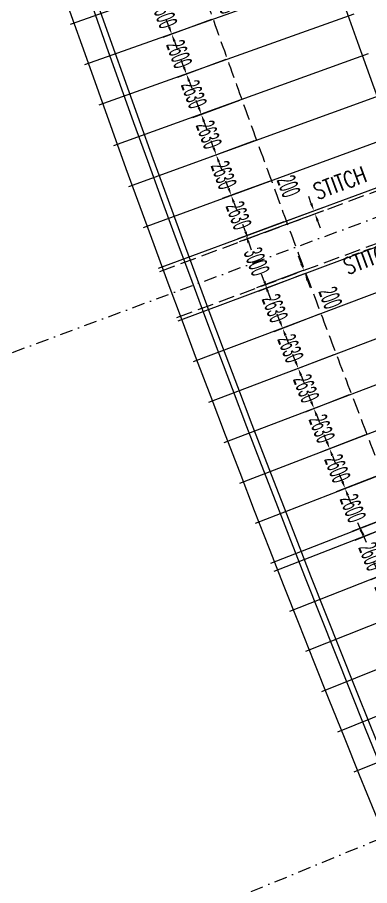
# Model space of a CAD drawing. Header units: millimetres. Extents: x 27228149 to 29012050, y 40856015 to 42918728.
# Drawn here: x 27388315 to 27409810, y 42366813 to 42419835 of the extents above; entities that cross this region are included whole.
import ezdxf

# ---------------------------------------------------------------- set-up
doc = ezdxf.new("R2010")
doc.units = ezdxf.units.MM
doc.header["$LTSCALE"] = 0.05
doc.linetypes.add('DGN Style 3', pattern=[27349.722329, 19535.51595, -7814.20638])
doc.linetypes.add('DGN Style 4', pattern=[31276.361035, 15628.41276, -7814.20638, 19.535516, -7814.20638])
doc.layers.get('Defpoints').update_dxf_attribs({"lineweight": 0})
for name, color, linetype, lineweight in [('InnerEdge_NB', 7, 'Continuous', 0), ('InnerEdge_SB', 7, 'Continuous', 0), ('OuterEdge_NB', 7, 'Continuous', 0), ('PlacementCurve_NB', 1, 'DGN Style 3', 0), ('PlacementCurve_SB', 1, 'DGN Style 3', 0), ('S-_ANOT----_A-', 7, 'Continuous', 0), ('S-_ANOT----_T-', 7, 'Continuous', 0), ('S-_GRIDLINE_E- Adjusted', 6, 'DGN Style 4', 0), ('S-_SEG-----_E-NB', 3, 'Continuous', 13), ('S-_WALLLBW-_E-', 40, 'Continuous', 13)]:
    doc.layers.add(name, color=color, linetype=linetype, lineweight=lineweight)
doc.styles.add('Styletxt', font='txt.shx')
doc.styles.add('StyleWORKING', font='WORKING.shx')
doc.dimstyles.new('dim300', dxfattribs={"dimtxt": 750, "dimasz": 750, "dimexe": 375, "dimexo": 375, "dimgap": 375, "dimtad": 1, "dimdec": 0, "dimzin": 11, "dimdsep": 46, "dimtxsty": 'StyleWORKING', "dimsah": 1, "dimcen": 0.09, "dimclrd": 7, "dimclre": 7, "dimadec": 4, "dimazin": 3, "dimtfac": 1, "dimtdec": 0, "dimtmove": 0, "dimatfit": 3, "dimfxl": 1, "dimtolj": 1, "dimtzin": 0, "dimlwd": 0, "dimlwe": 0, "dimarcsym": 0})

# ---------------------------------------------------------------- blocks, each defined once
blk = doc.blocks.new('*D666')
at = {"layer": 'Defpoints', "color": 0, "linetype": 'Continuous', "transparency": 16777216}
for p in [(27399410, 42422196), (27400278, 42419745), (27397736, 42418809)]:
    blk.add_point(p, dxfattribs=at)
at = {"layer": 'S-_ANOT----_A-', "linetype": 'Continuous', "transparency": 16777216}
for p, q in [((27399302, 42422156), (27396298, 42421050)), ((27400170, 42419705), (27397196, 42418610))]:
    blk.add_line(p, q, dxfattribs=at)
at = {"layer": 'S-_ANOT----_A-', "color": 7, "linetype": 'Continuous', "lineweight": 0, "transparency": 16777216}
for p, q in [((27396678, 42421680), (27396519, 42422112)), ((27397895, 42418377), (27398054, 42417945))]:
    blk.add_line(p, q, dxfattribs=at)
at = {"layer": 'S-_ANOT----_A-', "color": 7, "linetype": 'Continuous', "transparency": 16777216}
for points in [[(27396750, 42421706), (27396606, 42421653), (27396837, 42421248)], [(27397967, 42418404), (27397823, 42418351), (27397736, 42418809)]]:
    blk.add_solid(points, dxfattribs=at)
at = {"layer": 'S-_ANOT----_A-', "color": 0, "linetype": 'Continuous', "transparency": 16777216, "insert": (27397288, 42420029), "char_height": 1150, "attachment_point": 5, "rotation": 290.2203, "style": 'StyleWORKING'}
blk.add_mtext('\\A1;{\\W0.47826;\\C0;2600}', dxfattribs=at)
blk = doc.blocks.new('*D667')
at = {"layer": 'Defpoints', "color": 0, "linetype": 'Continuous', "transparency": 16777216}
for p in [(27400278, 42419745), (27401151, 42417296), (27398635, 42416369)]:
    blk.add_point(p, dxfattribs=at)
at = {"layer": 'S-_ANOT----_A-', "linetype": 'Continuous', "transparency": 16777216}
for p, q in [((27400170, 42419705), (27397196, 42418610)), ((27401043, 42417256), (27398095, 42416170))]:
    blk.add_line(p, q, dxfattribs=at)
at = {"layer": 'S-_ANOT----_A-', "color": 7, "linetype": 'Continuous', "lineweight": 0, "transparency": 16777216}
for p, q in [((27397577, 42419240), (27397418, 42419672)), ((27398794, 42415937), (27398953, 42415506))]:
    blk.add_line(p, q, dxfattribs=at)
at = {"layer": 'S-_ANOT----_A-', "color": 7, "linetype": 'Continuous', "transparency": 16777216}
for points in [[(27397649, 42419267), (27397505, 42419214), (27397736, 42418809)], [(27398866, 42415964), (27398722, 42415911), (27398635, 42416369)]]:
    blk.add_solid(points, dxfattribs=at)
at = {"layer": 'S-_ANOT----_A-', "color": 0, "linetype": 'Continuous', "transparency": 16777216, "insert": (27398187, 42417589), "char_height": 1150, "attachment_point": 5, "rotation": 290.2203, "style": 'StyleWORKING'}
blk.add_mtext('\\A1;{\\W0.47826;\\C0;2600}', dxfattribs=at)
blk = doc.blocks.new('*D668')
at = {"layer": 'Defpoints', "color": 0, "linetype": 'Continuous', "transparency": 16777216}
for p in [(27401151, 42417296), (27401980, 42414799), (27399543, 42413901)]:
    blk.add_point(p, dxfattribs=at)
at = {"layer": 'S-_ANOT----_A-', "linetype": 'Continuous', "transparency": 16777216}
for p, q in [((27401043, 42417256), (27398095, 42416170)), ((27401872, 42414759), (27399004, 42413703))]:
    blk.add_line(p, q, dxfattribs=at)
at = {"layer": 'S-_ANOT----_A-', "color": 7, "linetype": 'Continuous', "lineweight": 0, "transparency": 16777216}
for p, q in [((27398475, 42416801), (27398316, 42417232)), ((27399702, 42413470), (27399861, 42413038))]:
    blk.add_line(p, q, dxfattribs=at)
at = {"layer": 'S-_ANOT----_A-', "color": 7, "linetype": 'Continuous', "transparency": 16777216}
for points in [[(27398547, 42416827), (27398403, 42416774), (27398634, 42416369)], [(27399774, 42413496), (27399630, 42413443), (27399543, 42413901)]]:
    blk.add_solid(points, dxfattribs=at)
at = {"layer": 'S-_ANOT----_A-', "color": 0, "linetype": 'Continuous', "transparency": 16777216, "insert": (27399090, 42415136), "char_height": 1150, "attachment_point": 5, "rotation": 290.2203, "style": 'StyleWORKING'}
blk.add_mtext('\\A1;{\\W0.47826;\\C0;2630}', dxfattribs=at)
blk = doc.blocks.new('*D669')
at = {"layer": 'Defpoints', "color": 0, "linetype": 'Continuous', "transparency": 16777216}
for p in [(27401980, 42414799), (27402876, 42412326), (27400452, 42411434)]:
    blk.add_point(p, dxfattribs=at)
at = {"layer": 'S-_ANOT----_A-', "linetype": 'Continuous', "transparency": 16777216}
for p, q in [((27401872, 42414759), (27399004, 42413703)), ((27402769, 42412287), (27399913, 42411235))]:
    blk.add_line(p, q, dxfattribs=at)
at = {"layer": 'S-_ANOT----_A-', "color": 7, "linetype": 'Continuous', "lineweight": 0, "transparency": 16777216}
for p, q in [((27399384, 42414333), (27399225, 42414765)), ((27400611, 42411002), (27400770, 42410570))]:
    blk.add_line(p, q, dxfattribs=at)
at = {"layer": 'S-_ANOT----_A-', "color": 7, "linetype": 'Continuous', "transparency": 16777216}
for points in [[(27399456, 42414360), (27399313, 42414307), (27399543, 42413901)], [(27400683, 42411028), (27400540, 42410975), (27400452, 42411434)]]:
    blk.add_solid(points, dxfattribs=at)
at = {"layer": 'S-_ANOT----_A-', "color": 0, "linetype": 'Continuous', "transparency": 16777216, "insert": (27399999, 42412668), "char_height": 1150, "attachment_point": 5, "rotation": 290.2203, "style": 'StyleWORKING'}
blk.add_mtext('\\A1;{\\W0.47826;\\C0;2630}', dxfattribs=at)
blk = doc.blocks.new('*D670')
at = {"layer": 'Defpoints', "color": 0, "linetype": 'Continuous', "transparency": 16777216}
for p in [(27402876, 42412326), (27403779, 42409856), (27401362, 42408966)]:
    blk.add_point(p, dxfattribs=at)
at = {"layer": 'S-_ANOT----_A-', "linetype": 'Continuous', "transparency": 16777216}
for p, q in [((27402769, 42412287), (27399913, 42411235)), ((27403671, 42409816), (27400822, 42408767))]:
    blk.add_line(p, q, dxfattribs=at)
at = {"layer": 'S-_ANOT----_A-', "color": 7, "linetype": 'Continuous', "lineweight": 0, "transparency": 16777216}
for p, q in [((27400293, 42411865), (27400134, 42412297)), ((27401521, 42408534), (27401680, 42408102))]:
    blk.add_line(p, q, dxfattribs=at)
at = {"layer": 'S-_ANOT----_A-', "color": 7, "linetype": 'Continuous', "transparency": 16777216}
for points in [[(27400365, 42411892), (27400222, 42411839), (27400452, 42411434)], [(27401592, 42408560), (27401449, 42408507), (27401362, 42408966)]]:
    blk.add_solid(points, dxfattribs=at)
at = {"layer": 'S-_ANOT----_A-', "color": 0, "linetype": 'Continuous', "transparency": 16777216, "insert": (27400908, 42410200), "char_height": 1150, "attachment_point": 5, "rotation": 290.2203, "style": 'StyleWORKING'}
blk.add_mtext('\\A1;{\\W0.47826;\\C0;2630}', dxfattribs=at)
blk = doc.blocks.new('*D671')
at = {"layer": 'Defpoints', "color": 0, "linetype": 'Continuous', "transparency": 16777216}
for p in [(27405873, 42404201), (27406796, 42401738), (27404504, 42400845)]:
    blk.add_point(p, dxfattribs=at)
at = {"layer": 'S-_ANOT----_A-', "linetype": 'Continuous', "transparency": 16777216}
for p, q in [((27405766, 42404159), (27403013, 42403086)), ((27406689, 42401696), (27403968, 42400636))]:
    blk.add_line(p, q, dxfattribs=at)
at = {"layer": 'S-_ANOT----_A-', "color": 7, "linetype": 'Continuous', "lineweight": 0, "transparency": 16777216}
for p, q in [((27403382, 42403724), (27403215, 42404152)), ((27404671, 42400416), (27404838, 42399987))]:
    blk.add_line(p, q, dxfattribs=at)
at = {"layer": 'S-_ANOT----_A-', "color": 7, "linetype": 'Continuous', "transparency": 16777216}
for points in [[(27403453, 42403752), (27403310, 42403696), (27403549, 42403295)], [(27404742, 42400444), (27404599, 42400388), (27404504, 42400845)]]:
    blk.add_solid(points, dxfattribs=at)
at = {"layer": 'S-_ANOT----_A-', "color": 0, "linetype": 'Continuous', "transparency": 16777216, "insert": (27404028, 42402070), "char_height": 1150, "attachment_point": 5, "rotation": 291.2891, "style": 'StyleWORKING'}
blk.add_mtext('\\A1;{\\W0.47826;\\C0;2630}', dxfattribs=at)
blk = doc.blocks.new('*D672')
at = {"layer": 'Defpoints', "color": 0, "linetype": 'Continuous', "transparency": 16777216}
for p in [(27406796, 42401738), (27407726, 42399278), (27405459, 42398394)]:
    blk.add_point(p, dxfattribs=at)
at = {"layer": 'S-_ANOT----_A-', "linetype": 'Continuous', "transparency": 16777216}
for p, q in [((27406689, 42401696), (27403968, 42400636)), ((27407619, 42399236), (27404923, 42398185))]:
    blk.add_line(p, q, dxfattribs=at)
at = {"layer": 'S-_ANOT----_A-', "color": 7, "linetype": 'Continuous', "lineweight": 0, "transparency": 16777216}
for p, q in [((27404337, 42401273), (27404170, 42401702)), ((27405626, 42397966), (27405793, 42397537))]:
    blk.add_line(p, q, dxfattribs=at)
at = {"layer": 'S-_ANOT----_A-', "color": 7, "linetype": 'Continuous', "transparency": 16777216}
for points in [[(27404408, 42401301), (27404265, 42401245), (27404504, 42400845)], [(27405697, 42397993), (27405554, 42397938), (27405459, 42398394)]]:
    blk.add_solid(points, dxfattribs=at)
at = {"layer": 'S-_ANOT----_A-', "color": 0, "linetype": 'Continuous', "transparency": 16777216, "insert": (27404982, 42399620), "char_height": 1150, "attachment_point": 5, "rotation": 291.2891, "style": 'StyleWORKING'}
blk.add_mtext('\\A1;{\\W0.47826;\\C0;2630}', dxfattribs=at)
blk = doc.blocks.new('*D673')
at = {"layer": 'Defpoints', "color": 0, "linetype": 'Continuous', "transparency": 16777216}
for p in [(27407726, 42399278), (27408662, 42396820), (27406413, 42395944)]:
    blk.add_point(p, dxfattribs=at)
at = {"layer": 'S-_ANOT----_A-', "linetype": 'Continuous', "transparency": 16777216}
for p, q in [((27407619, 42399236), (27404923, 42398185)), ((27408555, 42396778), (27405878, 42395735))]:
    blk.add_line(p, q, dxfattribs=at)
at = {"layer": 'S-_ANOT----_A-', "color": 7, "linetype": 'Continuous', "lineweight": 0, "transparency": 16777216}
for p, q in [((27405292, 42398823), (27405125, 42399251)), ((27406580, 42395515), (27406747, 42395086))]:
    blk.add_line(p, q, dxfattribs=at)
at = {"layer": 'S-_ANOT----_A-', "color": 7, "linetype": 'Continuous', "transparency": 16777216}
for points in [[(27405363, 42398851), (27405220, 42398795), (27405459, 42398394)], [(27406652, 42395543), (27406509, 42395487), (27406413, 42395944)]]:
    blk.add_solid(points, dxfattribs=at)
at = {"layer": 'S-_ANOT----_A-', "color": 0, "linetype": 'Continuous', "transparency": 16777216, "insert": (27405937, 42397169), "char_height": 1150, "attachment_point": 5, "rotation": 291.2891, "style": 'StyleWORKING'}
blk.add_mtext('\\A1;{\\W0.47826;\\C0;2630}', dxfattribs=at)
blk = doc.blocks.new('*D674')
at = {"layer": 'Defpoints', "color": 0, "linetype": 'Continuous', "transparency": 16777216}
for p in [(27408662, 42396820), (27409666, 42394388), (27407368, 42393493)]:
    blk.add_point(p, dxfattribs=at)
at = {"layer": 'S-_ANOT----_A-', "linetype": 'Continuous', "transparency": 16777216}
for p, q in [((27408555, 42396778), (27405878, 42395735)), ((27409558, 42394346), (27406833, 42393284))]:
    blk.add_line(p, q, dxfattribs=at)
at = {"layer": 'S-_ANOT----_A-', "color": 7, "linetype": 'Continuous', "lineweight": 0, "transparency": 16777216}
for p, q in [((27406246, 42396372), (27406079, 42396801)), ((27407536, 42393064), (27407703, 42392635))]:
    blk.add_line(p, q, dxfattribs=at)
at = {"layer": 'S-_ANOT----_A-', "color": 7, "linetype": 'Continuous', "transparency": 16777216}
for points in [[(27406318, 42396400), (27406175, 42396344), (27406413, 42395944)], [(27407607, 42393092), (27407464, 42393036), (27407368, 42393493)]]:
    blk.add_solid(points, dxfattribs=at)
at = {"layer": 'S-_ANOT----_A-', "color": 0, "linetype": 'Continuous', "transparency": 16777216, "insert": (27406892, 42394719), "char_height": 1150, "attachment_point": 5, "rotation": 291.2891, "style": 'StyleWORKING'}
blk.add_mtext('\\A1;{\\W0.47826;\\C0;2630}', dxfattribs=at)
blk = doc.blocks.new('*D675')
at = {"layer": 'Defpoints', "color": 0, "linetype": 'Continuous', "transparency": 16777216}
for p in [(27409666, 42394388), (27410603, 42391963), (27408312, 42391070)]:
    blk.add_point(p, dxfattribs=at)
at = {"layer": 'S-_ANOT----_A-', "linetype": 'Continuous', "transparency": 16777216}
for p, q in [((27409558, 42394346), (27406833, 42393284)), ((27410496, 42391921), (27407777, 42390861))]:
    blk.add_line(p, q, dxfattribs=at)
at = {"layer": 'S-_ANOT----_A-', "color": 7, "linetype": 'Continuous', "lineweight": 0, "transparency": 16777216}
for p, q in [((27407201, 42393921), (27407034, 42394350)), ((27408479, 42390641), (27408647, 42390213))]:
    blk.add_line(p, q, dxfattribs=at)
at = {"layer": 'S-_ANOT----_A-', "color": 7, "linetype": 'Continuous', "transparency": 16777216}
for points in [[(27407273, 42393949), (27407130, 42393893), (27407368, 42393493)], [(27408551, 42390669), (27408408, 42390614), (27408312, 42391070)]]:
    blk.add_solid(points, dxfattribs=at)
at = {"layer": 'S-_ANOT----_A-', "color": 0, "linetype": 'Continuous', "transparency": 16777216, "insert": (27407842, 42392282), "char_height": 1150, "attachment_point": 5, "rotation": 291.2891, "style": 'StyleWORKING'}
blk.add_mtext('\\A1;{\\W0.47826;\\C0;2600}', dxfattribs=at)
blk = doc.blocks.new('*D676')
at = {"layer": 'Defpoints', "color": 0, "linetype": 'Continuous', "transparency": 16777216}
for p in [(27411739, 42389051), (27412690, 42386631), (27410421, 42385705)]:
    blk.add_point(p, dxfattribs=at)
at = {"layer": 'S-_ANOT----_A-', "linetype": 'Continuous', "transparency": 16777216}
for p, q in [((27411633, 42389007), (27408906, 42387895)), ((27412584, 42386588), (27409888, 42385488))]:
    blk.add_line(p, q, dxfattribs=at)
at = {"layer": 'S-_ANOT----_A-', "color": 7, "linetype": 'Continuous', "lineweight": 0, "transparency": 16777216}
for p, q in [((27409265, 42388538), (27409091, 42388964)), ((27410595, 42385279), (27410768, 42384853))]:
    blk.add_line(p, q, dxfattribs=at)
at = {"layer": 'S-_ANOT----_A-', "color": 7, "linetype": 'Continuous', "transparency": 16777216}
for points in [[(27409336, 42388567), (27409194, 42388509), (27409439, 42388112)], [(27410666, 42385308), (27410524, 42385250), (27410421, 42385705)]]:
    blk.add_solid(points, dxfattribs=at)
at = {"layer": 'S-_ANOT----_A-', "color": 0, "linetype": 'Continuous', "transparency": 16777216, "insert": (27409931, 42386909), "char_height": 1150, "attachment_point": 5, "rotation": 292.1957, "style": 'StyleWORKING'}
blk.add_mtext('\\A1;{\\W0.47826;\\C0;2600}', dxfattribs=at)
blk = doc.blocks.new('*D677')
at = {"layer": 'Defpoints', "color": 0, "linetype": 'Continuous', "transparency": 16777216}
for p in [(27412690, 42386631), (27413648, 42384214), (27411403, 42383298)]:
    blk.add_point(p, dxfattribs=at)
at = {"layer": 'S-_ANOT----_A-', "linetype": 'Continuous', "transparency": 16777216}
for p, q in [((27412584, 42386588), (27409888, 42385488)), ((27413541, 42384170), (27410871, 42383081))]:
    blk.add_line(p, q, dxfattribs=at)
at = {"layer": 'S-_ANOT----_A-', "color": 7, "linetype": 'Continuous', "lineweight": 0, "transparency": 16777216}
for p, q in [((27410247, 42386131), (27410073, 42386557)), ((27411577, 42382872), (27411751, 42382446))]:
    blk.add_line(p, q, dxfattribs=at)
at = {"layer": 'S-_ANOT----_A-', "color": 7, "linetype": 'Continuous', "transparency": 16777216}
for points in [[(27410318, 42386160), (27410176, 42386102), (27410421, 42385705)], [(27411648, 42382901), (27411506, 42382843), (27411403, 42383298)]]:
    blk.add_solid(points, dxfattribs=at)
at = {"layer": 'S-_ANOT----_A-', "color": 0, "linetype": 'Continuous', "transparency": 16777216, "insert": (27410913, 42384502), "char_height": 1150, "attachment_point": 5, "rotation": 292.1957, "style": 'StyleWORKING'}
blk.add_mtext('\\A1;{\\W0.47826;\\C0;2600}', dxfattribs=at)
blk = doc.blocks.new('*D985')
at = {"layer": 'Defpoints', "color": 0, "linetype": 'Continuous', "transparency": 16777216}
for p in [(27399175, 42422670), (27399391, 42422746), (27399349, 42422174)]:
    blk.add_point(p, dxfattribs=at)
at = {"layer": 'S-_ANOT----_A-', "color": 7, "linetype": 'Continuous', "lineweight": 0, "transparency": 16777216}
for p, q in [((27399238, 42423180), (27399085, 42423613)), ((27399718, 42421817), (27399871, 42421383))]:
    blk.add_line(p, q, dxfattribs=at)
at = {"layer": 'S-_ANOT----_A-', "linetype": 'Continuous', "transparency": 16777216}
for p, q in [((27399283, 42422708), (27399933, 42422937)), ((27399457, 42422213), (27400108, 42422442))]:
    blk.add_line(p, q, dxfattribs=at)
at = {"layer": 'S-_ANOT----_A-', "color": 7, "linetype": 'Continuous', "transparency": 16777216}
for points in [[(27399310, 42423205), (27399166, 42423154), (27399391, 42422746)], [(27399790, 42421842), (27399646, 42421791), (27399565, 42422251)]]:
    blk.add_solid(points, dxfattribs=at)
at = {"layer": 'S-_ANOT----_A-', "color": 0, "linetype": 'Continuous', "transparency": 16777216, "insert": (27401096, 42420732), "char_height": 1150, "attachment_point": 5, "rotation": 289.4011, "style": 'StyleWORKING'}
blk.add_mtext('\\A1;{\\W0.47826;\\C0;525}', dxfattribs=at)
blk = doc.blocks.new('*D986')
at = {"layer": 'Defpoints', "color": 0, "linetype": 'Continuous', "transparency": 16777216}
for p in [(27406410, 42408025), (27404688, 42407388), (27404758, 42407200)]:
    blk.add_point(p, dxfattribs=at)
at = {"layer": 'S-_ANOT----_A-', "color": 7, "linetype": 'Continuous', "lineweight": 0, "transparency": 16777216}
for p, q in [((27406250, 42408456), (27406091, 42408888)), ((27406639, 42407406), (27406799, 42406974))]:
    blk.add_line(p, q, dxfattribs=at)
at = {"layer": 'S-_ANOT----_A-', "linetype": 'Continuous', "transparency": 16777216}
for p, q in [((27404796, 42407428), (27406949, 42408224)), ((27404866, 42407240), (27407019, 42408037))]:
    blk.add_line(p, q, dxfattribs=at)
at = {"layer": 'S-_ANOT----_A-', "color": 7, "linetype": 'Continuous', "transparency": 16777216}
for points in [[(27406322, 42408483), (27406178, 42408430), (27406410, 42408025)], [(27406711, 42407432), (27406567, 42407379), (27406479, 42407837)]]:
    blk.add_solid(points, dxfattribs=at)
at = {"layer": 'S-_ANOT----_A-', "color": 0, "linetype": 'Continuous', "transparency": 16777216, "insert": (27404865, 42409518), "char_height": 1150, "attachment_point": 5, "rotation": 290.2994, "style": 'StyleWORKING'}
blk.add_mtext('\\A1;{\\W0.47826;\\C0;200}', dxfattribs=at)
blk = doc.blocks.new('*D987')
at = {"layer": 'Defpoints', "color": 0, "linetype": 'Continuous', "transparency": 16777216}
for p in [(27405795, 42404385), (27405803, 42404388), (27405873, 42404201)]:
    blk.add_point(p, dxfattribs=at)
at = {"layer": 'S-_ANOT----_A-', "color": 7, "linetype": 'Continuous', "lineweight": 0, "transparency": 16777216}
for p, q in [((27405634, 42404816), (27405473, 42405247)), ((27406026, 42403767), (27406187, 42403336))]:
    blk.add_line(p, q, dxfattribs=at)
at = {"layer": 'S-_ANOT----_A-', "linetype": 'Continuous', "transparency": 16777216}
for p, q in [((27405695, 42404348), (27405256, 42404184)), ((27405765, 42404161), (27405326, 42403997))]:
    blk.add_line(p, q, dxfattribs=at)
at = {"layer": 'S-_ANOT----_A-', "color": 7, "linetype": 'Continuous', "transparency": 16777216}
for points in [[(27405706, 42404843), (27405562, 42404789), (27405795, 42404385)], [(27406097, 42403794), (27405954, 42403740), (27405865, 42404198)]]:
    blk.add_solid(points, dxfattribs=at)
at = {"layer": 'S-_ANOT----_A-', "color": 0, "linetype": 'Continuous', "transparency": 16777216, "insert": (27407416, 42402710), "char_height": 1150, "attachment_point": 5, "rotation": 290.4781, "style": 'StyleWORKING'}
blk.add_mtext('\\A1;{\\W0.47826;\\C0;200}', dxfattribs=at)
blk = doc.blocks.new('*D1188')
at = {"layer": 'Defpoints', "color": 0, "linetype": 'Continuous', "transparency": 16777216}
for p in [(27403779, 42409856), (27404688, 42407388), (27402271, 42406497)]:
    blk.add_point(p, dxfattribs=at)
at = {"layer": 'S-_ANOT----_A-', "linetype": 'Continuous', "transparency": 16777216}
for p, q in [((27403671, 42409816), (27400822, 42408767)), ((27404580, 42407348), (27401731, 42406299))]:
    blk.add_line(p, q, dxfattribs=at)
at = {"layer": 'S-_ANOT----_A-', "color": 7, "linetype": 'Continuous', "lineweight": 0, "transparency": 16777216}
for p, q in [((27401203, 42409397), (27401044, 42409829)), ((27402430, 42406066), (27402589, 42405634))]:
    blk.add_line(p, q, dxfattribs=at)
at = {"layer": 'S-_ANOT----_A-', "color": 7, "linetype": 'Continuous', "transparency": 16777216}
for points in [[(27401274, 42409424), (27401131, 42409371), (27401362, 42408966)], [(27402502, 42406092), (27402358, 42406039), (27402271, 42406497)]]:
    blk.add_solid(points, dxfattribs=at)
at = {"layer": 'S-_ANOT----_A-', "color": 0, "linetype": 'Continuous', "transparency": 16777216, "insert": (27401817, 42407732), "char_height": 1150, "attachment_point": 5, "rotation": 290.2203, "style": 'StyleWORKING'}
blk.add_mtext('\\A1;{\\W0.47826;\\C0;2630}', dxfattribs=at)
blk = doc.blocks.new('*D1189')
at = {"layer": 'Defpoints', "color": 0, "linetype": 'Continuous', "transparency": 16777216}
for p in [(27404819, 42407223), (27405864, 42404411), (27403439, 42403510)]:
    blk.add_point(p, dxfattribs=at)
at = {"layer": 'S-_ANOT----_A-', "linetype": 'Continuous', "transparency": 16777216}
for p, q in [((27404711, 42407183), (27401855, 42406121)), ((27405756, 42404371), (27402900, 42403309))]:
    blk.add_line(p, q, dxfattribs=at)
at = {"layer": 'S-_ANOT----_A-', "color": 7, "linetype": 'Continuous', "lineweight": 0, "transparency": 16777216}
for p, q in [((27402233, 42406753), (27402073, 42407184)), ((27403599, 42403078), (27403759, 42402647))]:
    blk.add_line(p, q, dxfattribs=at)
at = {"layer": 'S-_ANOT----_A-', "color": 7, "linetype": 'Continuous', "transparency": 16777216}
for points in [[(27402305, 42406780), (27402161, 42406726), (27402394, 42406322)], [(27403671, 42403105), (27403527, 42403052), (27403439, 42403510)]]:
    blk.add_solid(points, dxfattribs=at)
at = {"layer": 'S-_ANOT----_A-', "color": 0, "linetype": 'Continuous', "transparency": 16777216, "insert": (27402917, 42404916), "char_height": 1150, "attachment_point": 5, "rotation": 290.3887, "style": 'StyleWORKING'}
blk.add_mtext('\\A1;{\\W0.47826;\\C0;3000}', dxfattribs=at)
blk = doc.blocks.new('*D1190')
at = {"layer": 'Defpoints', "color": 0, "linetype": 'Continuous', "transparency": 16777216}
for p in [(27410603, 42391963), (27411547, 42389540), (27409256, 42388647)]:
    blk.add_point(p, dxfattribs=at)
at = {"layer": 'S-_ANOT----_A-', "linetype": 'Continuous', "transparency": 16777216}
for p, q in [((27410496, 42391921), (27407777, 42390861)), ((27411440, 42389498), (27408721, 42388439))]:
    blk.add_line(p, q, dxfattribs=at)
at = {"layer": 'S-_ANOT----_A-', "color": 7, "linetype": 'Continuous', "lineweight": 0, "transparency": 16777216}
for p, q in [((27408145, 42391499), (27407978, 42391927)), ((27409423, 42388219), (27409591, 42387790))]:
    blk.add_line(p, q, dxfattribs=at)
at = {"layer": 'S-_ANOT----_A-', "color": 7, "linetype": 'Continuous', "transparency": 16777216}
for points in [[(27408217, 42391527), (27408074, 42391471), (27408312, 42391070)], [(27409495, 42388247), (27409352, 42388191), (27409256, 42388647)]]:
    blk.add_solid(points, dxfattribs=at)
at = {"layer": 'S-_ANOT----_A-', "color": 0, "linetype": 'Continuous', "transparency": 16777216, "insert": (27408786, 42389859), "char_height": 1150, "attachment_point": 5, "rotation": 291.2891, "style": 'StyleWORKING'}
blk.add_mtext('\\A1;{\\W0.47826;\\C0;2600}', dxfattribs=at)

msp = doc.modelspace()

# ---------------------------------------------------------------- linework, layer by layer
at = {"layer": 'InnerEdge_NB'}
msp.add_lwpolyline([(27283724.5, 42878514.7, -0.0568157), (27345588.8, 42682480.7), (27368075.3, 42566916.3, 0.0263705), (27393633.3, 42464653, 0.0426618), (27458420.2, 42303807.1, 0.1075608), (27699785.7, 42006839.6, 0.026969), (27783127.3, 41947329.2), (27839783.5, 41911319.6)], format="xyb", dxfattribs=at)
at = {"layer": 'InnerEdge_SB', "extrusion": (0, 0, -1)}
msp.add_lwpolyline([(-27784629.2, 41949692.3, 0.026969), (-27701533.2, 42009027.3, 0.1075608), (-27460918.9, 42305070.6, 0.0691101), (-27370363.7, 42569291.8)], format="xyb", dxfattribs=at)
at = {"layer": 'OuterEdge_NB', "extrusion": (0, 0, -1)}
msp.add_arc((-28366874.4, 42763192.6), 1032150, 334.1501386, 342.946718, dxfattribs=at)
at = {"layer": 'PlacementCurve_NB'}
msp.add_lwpolyline([(27288809.3, 42846343.4, -0.0480477), (27337834.2, 42680971.8), (27359958.8, 42567267.3, 0.0690894), (27451045.4, 42301107.2, 0.1079959), (27694979, 42000696.1, 0.0193193), (27725549.4, 41977271, 0.0146476), (27778701.6, 41940923.9), (27835716.4, 41904662.4)], format="xyb", dxfattribs=at)
at = {"layer": 'PlacementCurve_SB'}
msp.add_lwpolyline([(27305541.4, 42854039, -0.0482858), (27355899.2, 42684467.3), (27377998.9, 42570890.3, 0.0688708), (27467496.8, 42309348.2, 0.1110949), (27715510, 42007942.3, 0.028125), (27802629.8, 41947720.4), (27845874.9, 41921290)], format="xyb", dxfattribs=at)
at = {"layer": 'S-_GRIDLINE_E- Adjusted'}
for p, q in [((27360159.5, 42389025.7), (27437072.9, 42417609.6)), ((27373655.2, 42354547.3), (27468577.5, 42393598.4))]:
    msp.add_line(p, q, dxfattribs=at)
at = {"layer": 'S-_SEG-----_E-NB'}
for p, q in [((27391553.9, 42419426.9), (27407143.9, 42424921.8)), ((27392428.4, 42416955.9), (27408004.3, 42422490.3)), ((27393309.1, 42414487.2), (27408871, 42420061.1)), ((27394196, 42412020.7), (27409743.7, 42417634)), ((27395109.9, 42409499.7), (27410643, 42415153.2)), ((27396019.9, 42407009.4), (27411538.5, 42412702.7)), ((27396936.3, 42404521.4), (27412440.2, 42410254.6)), ((27398130.4, 42401308.5), (27413615.3, 42407093)), ((27399061.4, 42398826), (27414531.4, 42404650.2)), ((27399998.8, 42396345.9), (27415453.8, 42402209.7)), ((27400942.5, 42393868.2), (27416382.4, 42399771.6)), ((27401892.6, 42391392.9), (27417317.3, 42397335.9)), ((27402838.1, 42388948.2), (27418247.6, 42394930.3)), ((27403789.7, 42386506), (27419184.1, 42392527.1)), ((27403982.9, 42386012.5), (27419374.2, 42392041.5)), ((27404942, 42383573.1), (27420317.9, 42389641.1)), ((27405907.2, 42381136.2), (27421267.8, 42387243.2)), ((27406889.9, 42378673.7), (27422234.8, 42384820)), ((27407878.9, 42376213.7), (27423208, 42382399.4)), ((27408874.3, 42373756.3), (27424187.4, 42379981.2))]:
    msp.add_line(p, q, dxfattribs=at)
at = {"layer": 'S-_SEG-----_E-NB', "linetype": 'DGN Style 3'}
for p, q in [((27397010.4, 42404321.1), (27412505.3, 42410079.6)), ((27398055.6, 42401509.1), (27413550.4, 42407267.5))]:
    msp.add_line(p, q, dxfattribs=at)
at = {"layer": 'S-_WALLLBW-_E-', "extrusion": (0, 0, -1)}
for radius in [1032500, 1033900]:
    msp.add_arc((-28366874.4, 42763192.6), radius, 334.1501386, 342.946718, dxfattribs=at)

# ---------------------------------------------------------------- texts
at = {"layer": 'S-_ANOT----_T-', "linetype": 'Continuous', "style": 'Styletxt', "width": 0.75}
for rotation, p in [(20.29377, (27406618.5, 42408688.4)), (20.38694, (27408458.5, 42404111.9))]:
    msp.add_text('STITCH', height=1000, rotation=rotation, dxfattribs=at).set_placement(p)

# ---------------------------------------------------------------- dimensions: what is measured, and where the dimension line sits
at = {"layer": 'S-_ANOT----_A-', "linetype": 'Continuous'}
for base, p1, p2, angle, override, picture, middle, turn in [((27399390.8, 42422745.7), (27399348.9, 42422174.3), (27399174.5, 42422669.5), 109.40108, {"dimscale": 1000, "dimtxt": 1.15, "dimasz": 0.46, "dimexe": 0.575, "dimexo": 0.115, "dimgap": 0.2875, "dimtad": 1, "dimtih": 0, "dimtoh": 0, "dimlfac": 1, "dimsah": 1, "dimcen": 0, "dimse1": 0, "dimse2": 0, "dimclre": 256, "dimclrt": 0, "dimtol": 0, "dimtfac": 1, "dimtofl": 0, "dimtmove": 2, "dimatfit": 3, "dimfrac": 0, "dimtolj": 1, "dimlwe": 65535}, '*D985', (27401096.1, 42420732), 289.40108), ((27397736, 42418808.7), (27399410.2, 42422195.9), (27400277.6, 42419744.9), 110.22032, {"dimscale": 1000, "dimtxt": 1.15, "dimasz": 0.46, "dimexe": 0.575, "dimexo": 0.115, "dimgap": 0.2875, "dimtad": 1, "dimjust": 0, "dimtih": 0, "dimtoh": 0, "dimlfac": 1, "dimsah": 1, "dimcen": 0, "dimse1": 0, "dimse2": 0, "dimclre": 256, "dimclrt": 0, "dimtol": 0, "dimtfac": 1, "dimtofl": 0, "dimtmove": 2, "dimatfit": 3, "dimfrac": 0, "dimtolj": 1, "dimlwe": 65535}, '*D666', (27397288, 42420029), 290.22032), ((27398634.6, 42416369.1), (27400277.6, 42419744.9), (27401151.2, 42417296.1), 110.22032, {"dimscale": 1000, "dimtxt": 1.15, "dimasz": 0.46, "dimexe": 0.575, "dimexo": 0.115, "dimgap": 0.2875, "dimtad": 1, "dimjust": 0, "dimtih": 0, "dimtoh": 0, "dimlfac": 1, "dimsah": 1, "dimcen": 0, "dimse1": 0, "dimse2": 0, "dimclre": 256, "dimclrt": 0, "dimtol": 0, "dimtfac": 1, "dimtofl": 0, "dimtmove": 2, "dimatfit": 3, "dimfrac": 0, "dimtolj": 1, "dimlwe": 65535}, '*D667', (27398186.6, 42417589.4), 290.22032), ((27399543.3, 42413901.4), (27401151.2, 42417296.1), (27401980.1, 42414799), 110.22032, {"dimscale": 1000, "dimtxt": 1.15, "dimasz": 0.46, "dimexe": 0.575, "dimexo": 0.115, "dimgap": 0.2875, "dimtad": 1, "dimjust": 0, "dimtih": 0, "dimtoh": 0, "dimlfac": 1, "dimsah": 1, "dimcen": 0, "dimse1": 0, "dimse2": 0, "dimclre": 256, "dimclrt": 0, "dimtol": 0, "dimtfac": 1, "dimtofl": 0, "dimtmove": 2, "dimatfit": 3, "dimfrac": 0, "dimtolj": 1, "dimlwe": 65535}, '*D668', (27399090.1, 42415135.7), 290.22032), ((27400452.5, 42411433.6), (27401980.1, 42414799), (27402876.5, 42412326.4), 110.22032, {"dimscale": 1000, "dimtxt": 1.15, "dimasz": 0.46, "dimexe": 0.575, "dimexo": 0.115, "dimgap": 0.2875, "dimtad": 1, "dimjust": 0, "dimtih": 0, "dimtoh": 0, "dimlfac": 1, "dimsah": 1, "dimcen": 0, "dimse1": 0, "dimse2": 0, "dimclre": 256, "dimclrt": 0, "dimtol": 0, "dimtfac": 1, "dimtofl": 0, "dimtmove": 2, "dimatfit": 3, "dimfrac": 0, "dimtolj": 1, "dimlwe": 65535}, '*D669', (27399999.3, 42412668), 290.22032), ((27401361.5, 42408965.6), (27402876.5, 42412326.4), (27403779.2, 42409856.1), 110.22032, {"dimscale": 1000, "dimtxt": 1.15, "dimasz": 0.46, "dimexe": 0.575, "dimexo": 0.115, "dimgap": 0.2875, "dimtad": 1, "dimjust": 0, "dimtih": 0, "dimtoh": 0, "dimlfac": 1, "dimsah": 1, "dimcen": 0, "dimse1": 0, "dimse2": 0, "dimclre": 256, "dimclrt": 0, "dimtol": 0, "dimtfac": 1, "dimtofl": 0, "dimtmove": 2, "dimatfit": 3, "dimfrac": 0, "dimtolj": 1, "dimlwe": 65535}, '*D670', (27400908.3, 42410200.1), 290.22032), ((27406410, 42408024.8), (27404757.7, 42407200.3), (27404688.3, 42407388), 110.29936, {"dimscale": 1000, "dimtxt": 1.15, "dimasz": 0.46, "dimexe": 0.575, "dimexo": 0.115, "dimgap": 0.2875, "dimtad": 1, "dimtih": 0, "dimtoh": 0, "dimlfac": 1, "dimsah": 1, "dimcen": 0, "dimse1": 0, "dimse2": 0, "dimclre": 256, "dimclrt": 0, "dimtol": 0, "dimtfac": 1, "dimtofl": 0, "dimtmove": 2, "dimatfit": 3, "dimfrac": 0, "dimtolj": 1, "dimlwe": 65535}, '*D986', (27404864.5, 42409517.9), 290.29936), ((27402270.6, 42406497.5), (27403779.2, 42409856.1), (27404688.3, 42407388), 110.22032, {"dimscale": 1000, "dimtxt": 1.15, "dimasz": 0.46, "dimexe": 0.575, "dimexo": 0.115, "dimgap": 0.2875, "dimtad": 1, "dimjust": 0, "dimtih": 0, "dimtoh": 0, "dimlfac": 1, "dimsah": 1, "dimcen": 0, "dimse1": 0, "dimse2": 0, "dimclre": 256, "dimclrt": 0, "dimtol": 0, "dimtfac": 1, "dimtofl": 0, "dimtmove": 2, "dimatfit": 3, "dimfrac": 0, "dimtolj": 1, "dimlwe": 65535}, '*D1188', (27401817.4, 42407732), 290.22032), ((27403438.8, 42403509.6), (27404818.6, 42407222.9), (27405863.8, 42404410.9), 110.38873, {"dimscale": 1000, "dimtxt": 1.15, "dimasz": 0.46, "dimexe": 0.575, "dimexo": 0.115, "dimgap": 0.2875, "dimtad": 1, "dimjust": 0, "dimtih": 0, "dimtoh": 0, "dimlfac": 1, "dimsah": 1, "dimcen": 0, "dimse1": 0, "dimse2": 0, "dimclre": 256, "dimclrt": 0, "dimtol": 0, "dimtfac": 1, "dimtofl": 0, "dimtmove": 2, "dimatfit": 3, "dimfrac": 0, "dimtolj": 1, "dimlwe": 65535}, '*D1189', (27402917.5, 42404916.1), 290.38873), ((27405794.6, 42404385.2), (27405872.9, 42404200.8), (27405802.9, 42404388.3), 110.47809, {"dimscale": 1000, "dimtxt": 1.15, "dimasz": 0.46, "dimexe": 0.575, "dimexo": 0.115, "dimgap": 0.2875, "dimtad": 1, "dimtih": 0, "dimtoh": 0, "dimlfac": 1, "dimsah": 1, "dimcen": 0, "dimse1": 0, "dimse2": 0, "dimclre": 256, "dimclrt": 0, "dimtol": 0, "dimtfac": 1, "dimtofl": 0, "dimtmove": 2, "dimatfit": 3, "dimfrac": 0, "dimtolj": 1, "dimlwe": 65535}, '*D987', (27407416.3, 42402710.1), 290.47809), ((27404503.7, 42400844.7), (27405872.9, 42404200.8), (27406796.4, 42401738.1), 111.2891, {"dimscale": 1000, "dimtxt": 1.15, "dimasz": 0.46, "dimexe": 0.575, "dimexo": 0.115, "dimgap": 0.2875, "dimtad": 1, "dimjust": 0, "dimtih": 0, "dimtoh": 0, "dimlfac": 1, "dimsah": 1, "dimcen": 0, "dimse1": 0, "dimse2": 0, "dimclre": 256, "dimclrt": 0, "dimtol": 0, "dimtfac": 1, "dimtofl": 0, "dimtmove": 2, "dimatfit": 3, "dimfrac": 0, "dimtolj": 1, "dimlwe": 65535}, '*D671', (27404027.5, 42402070.4), 291.2891), ((27405458.6, 42398394.1), (27406796.4, 42401738.1), (27407726.3, 42399277.8), 111.2891, {"dimscale": 1000, "dimtxt": 1.15, "dimasz": 0.46, "dimexe": 0.575, "dimexo": 0.115, "dimgap": 0.2875, "dimtad": 1, "dimjust": 0, "dimtih": 0, "dimtoh": 0, "dimlfac": 1, "dimsah": 1, "dimcen": 0, "dimse1": 0, "dimse2": 0, "dimclre": 256, "dimclrt": 0, "dimtol": 0, "dimtfac": 1, "dimtofl": 0, "dimtmove": 2, "dimatfit": 3, "dimfrac": 0, "dimtolj": 1, "dimlwe": 65535}, '*D672', (27404982.4, 42399619.9), 291.2891), ((27406413.5, 42395943.5), (27407726.3, 42399277.8), (27408662.5, 42396819.9), 111.2891, {"dimscale": 1000, "dimtxt": 1.15, "dimasz": 0.46, "dimexe": 0.575, "dimexo": 0.115, "dimgap": 0.2875, "dimtad": 1, "dimjust": 0, "dimtih": 0, "dimtoh": 0, "dimlfac": 1, "dimsah": 1, "dimcen": 0, "dimse1": 0, "dimse2": 0, "dimclre": 256, "dimclrt": 0, "dimtol": 0, "dimtfac": 1, "dimtofl": 0, "dimtmove": 2, "dimatfit": 3, "dimfrac": 0, "dimtolj": 1, "dimlwe": 65535}, '*D673', (27405937.3, 42397169.3), 291.2891), ((27407368.5, 42393492.6), (27408662.5, 42396819.9), (27409665.6, 42394387.7), 111.2891, {"dimscale": 1000, "dimtxt": 1.15, "dimasz": 0.46, "dimexe": 0.575, "dimexo": 0.115, "dimgap": 0.2875, "dimtad": 1, "dimjust": 0, "dimtih": 0, "dimtoh": 0, "dimlfac": 1, "dimsah": 1, "dimcen": 0, "dimse1": 0, "dimse2": 0, "dimclre": 256, "dimclrt": 0, "dimtol": 0, "dimtfac": 1, "dimtofl": 0, "dimtmove": 2, "dimatfit": 3, "dimfrac": 0, "dimtolj": 1, "dimlwe": 65535}, '*D674', (27406892.3, 42394718.6), 291.2891), ((27408312.5, 42391070.1), (27409665.6, 42394387.7), (27410603.4, 42391962.8), 111.2891, {"dimscale": 1000, "dimtxt": 1.15, "dimasz": 0.46, "dimexe": 0.575, "dimexo": 0.115, "dimgap": 0.2875, "dimtad": 1, "dimjust": 0, "dimtih": 0, "dimtoh": 0, "dimlfac": 1, "dimsah": 1, "dimcen": 0, "dimse1": 0, "dimse2": 0, "dimclre": 256, "dimclrt": 0, "dimtol": 0, "dimtfac": 1, "dimtofl": 0, "dimtmove": 2, "dimatfit": 3, "dimfrac": 0, "dimtolj": 1, "dimlwe": 65535}, '*D675', (27407841.8, 42392281.9), 291.2891), ((27409256.5, 42388647.5), (27410603.4, 42391962.8), (27411547.4, 42389540.2), 111.2891, {"dimscale": 1000, "dimtxt": 1.15, "dimasz": 0.46, "dimexe": 0.575, "dimexo": 0.115, "dimgap": 0.2875, "dimtad": 1, "dimjust": 0, "dimtih": 0, "dimtoh": 0, "dimlfac": 1, "dimsah": 1, "dimcen": 0, "dimse1": 0, "dimse2": 0, "dimclre": 256, "dimclrt": 0, "dimtol": 0, "dimtfac": 1, "dimtofl": 0, "dimtmove": 2, "dimatfit": 3, "dimfrac": 0, "dimtolj": 1, "dimlwe": 65535}, '*D1190', (27408785.8, 42389859.3), 291.2891), ((27410420.8, 42385705), (27411739, 42389050.7), (27412690.4, 42386631), 112.19566, {"dimscale": 1000, "dimtxt": 1.15, "dimasz": 0.46, "dimexe": 0.575, "dimexo": 0.115, "dimgap": 0.2875, "dimtad": 1, "dimjust": 0, "dimtih": 0, "dimtoh": 0, "dimlfac": 1, "dimsah": 1, "dimcen": 0, "dimse1": 0, "dimse2": 0, "dimclre": 256, "dimclrt": 0, "dimtol": 0, "dimtfac": 1, "dimtofl": 0, "dimtmove": 2, "dimatfit": 3, "dimfrac": 0, "dimtolj": 1, "dimlwe": 65535}, '*D676', (27409931.1, 42386909.1), 292.19566), ((27411403, 42383297.8), (27412690.4, 42386631), (27413647.9, 42384213.7), 112.19566, {"dimscale": 1000, "dimtxt": 1.15, "dimasz": 0.46, "dimexe": 0.575, "dimexo": 0.115, "dimgap": 0.2875, "dimtad": 1, "dimjust": 0, "dimtih": 0, "dimtoh": 0, "dimlfac": 1, "dimsah": 1, "dimcen": 0, "dimse1": 0, "dimse2": 0, "dimclre": 256, "dimclrt": 0, "dimtol": 0, "dimtfac": 1, "dimtofl": 0, "dimtmove": 2, "dimatfit": 3, "dimfrac": 0, "dimtolj": 1, "dimlwe": 65535}, '*D677', (27410913.2, 42384501.9), 292.19566)]:
    dim = msp.add_linear_dim(base=base, p1=p1, p2=p2, angle=angle, text='{\\W0.47826;\\C0;<>}', dimstyle='dim300', override=override, dxfattribs=at)
    dim.commit()
    dim.dimension.update_dxf_attribs({"geometry": picture, "text_midpoint": middle, "dimtype": 160, "text_rotation": turn})

doc.saveas('drawing.dxf')
